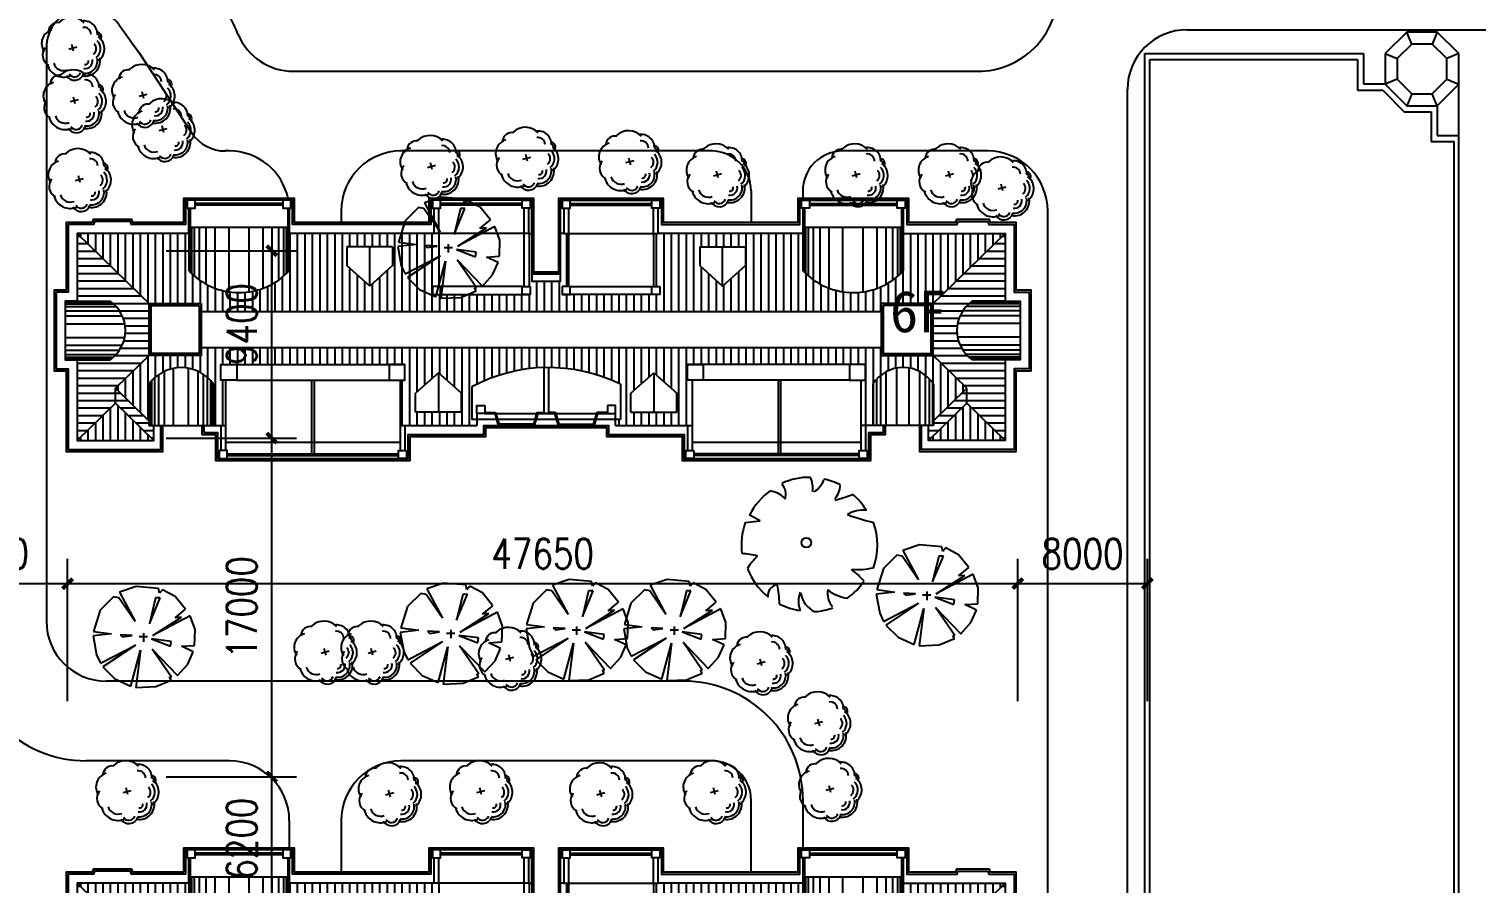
# Model space of a CAD drawing. Extents: x 225694 to 1397201, y -46174 to 794826.
# Drawn here: x 753777 to 826347, y 507159 to 550020 of the extents above; entities that cross this region are included whole.
import ezdxf
from ezdxf.enums import TextEntityAlignment as Align

# ---------------------------------------------------------------- set-up
doc = ezdxf.new("R2010")
doc.units = 0
doc.header["$LTSCALE"] = 0.5
doc.header["$MEASUREMENT"] = 0
for name, color, linetype in [('08-树', 73, 'Continuous'), ('1', 4, 'Continuous'), ('2', 3, 'Continuous'), ('KJ', 8, 'Continuous'), ('PUB_DIM', 3, 'Continuous'), ('ZJ', 7, 'Continuous'), ('屋顶', 135, 'Continuous'), ('树', 124, 'Continuous'), ('路', 40, 'Continuous'), ('辅助线', 6, 'Continuous')]:
    doc.layers.add(name, color=color, linetype=linetype)
doc.layers.get('辅助线').off()
doc.styles.add('DIM_FONT', font='SIMPLEX.shx', dxfattribs={"width": 0.8})
doc.styles.add('等线体', font='')
doc.styles.get('等线体').set_extended_font_data('黑体')
doc.dimstyles.new('DIMN500', dxfattribs={"dimscale": 5, "dimtxt": 300, "dimasz": 100, "dimexe": 250, "dimexo": 300, "dimgap": 150, "dimtad": 1, "dimdec": 0, "dimzin": 0, "dimdsep": 46, "dimtxsty": 'DIM_FONT', "dimcen": 0.09, "dimclrt": 7, "dimazin": 2, "dimtfac": 1, "dimtdec": 0, "dimtix": 1, "dimtmove": 2, "dimatfit": 3, "dimfxl": 1, "dimtolj": 1, "dimtzin": 0, "dimarcsym": 0})

# ---------------------------------------------------------------- blocks, each defined once
blk = doc.blocks.new('棕榈')
at = {"layer": '树', "color": 64, "linetype": 'Continuous'}
for p, q in [((-172, 1067), (-553, 940)), ((336, 1025), (-172, 1067)), ((360, 916), (336, 1025)), ((426, 996), (360, 916)), ((717, 842), (426, 996)), ((-688, 831), (-995, 530)), ((-566, 808), (-688, 831)), ((-196, 270), (-566, 808)), ((-553, 940), (-196, 270)), ((127, 220), (373, 813)), ((270, 808), (127, 220)), ((373, 813), (270, 808)), ((953, 551), (717, 842)), ((-995, 530), (-1146, 45)), ((1056, 402), (209, -50)), ((209, -50), (863, 371)), ((715, 357), (953, 551)), ((863, 371), (715, 357)), ((1170, 85), (1056, 402)), ((-1146, 45), (-738, -11)), ((0, -192), (0, 0)), ((1159, -278), (1170, 85)), ((-738, -11), (-1159, -58)), ((-1159, -58), (-1080, -495)), ((-990, -683), (-193, -267)), ((-193, -267), (-937, -763)), ((-537, -32), (-487, -82)), ((-265, -48), (-537, -32)), ((-487, -82), (-265, -48)), ((88, -84), (-103, -84)), ((177, -127), (611, -294)), ((625, -185), (177, -127)), ((611, -294), (625, -185)), ((863, -297), (1159, -278)), ((1130, -424), (863, -297)), ((-1080, -495), (-990, -683)), ((-294, -1205), (-73, -388)), ((-73, -388), (-180, -1239)), ((633, -1004), (193, -363)), ((193, -363), (770, -961)), ((1003, -707), (1130, -424)), ((-937, -763), (-662, -1041)), ((770, -961), (1003, -707)), ((-662, -1041), (-294, -1205)), ((-180, -1239), (275, -1218)), ((275, -1218), (627, -1072)), ((627, -1072), (590, -1004)), ((590, -1004), (633, -1004))]:
    blk.add_line(p, q, dxfattribs=at)
blk = doc.blocks.new('16w')
at = {"layer": 'KJ'}
h = blk.add_hatch(dxfattribs=at)
h.set_pattern_fill('ANSI31', color=256, scale=3000, angle=135, style=0)
h.paths.add_polyline_path([(998782, 522286), (995162, 525809), (995162, 522409), (996812, 522409, -0.52381), (996812, 519469), (995162, 519469), (995162, 515419), (997082, 517287), (997082, 518037), (998782, 519691)])
h.paths.add_polyline_path([(997082, 518037), (997082, 517287), (999002, 515419), (999002, 516169), (998762, 516169), (998762, 516402)])
h.paths.add_polyline_path([(1039782, 517287), (1039782, 518037), (1038102, 516402), (1038102, 516169), (1037862, 516169), (1037862, 515419)])
h.paths.add_polyline_path([(1039782, 517287), (1041702, 515419), (1041702, 519469), (1040052, 519469, -0.52381), (1040052, 522409), (1041702, 522409), (1041702, 525809), (1038082, 522286), (1038082, 519691), (1039782, 518037)])
h = blk.add_hatch(dxfattribs=at)
h.set_pattern_fill('ANSI31', color=256, scale=3000, angle=45, style=0)
h.paths.add_polyline_path([(1035482, 521889), (1035482, 522289), (1038085, 522289), (1041702, 525809), (1036602, 525809), (1036602, 523939, -0.436273), (1031562, 523939), (1031562, 525809), (1024302, 525809), (1024062, 525809), (1024062, 523139), (1024382, 523139), (1024382, 522739), (1023982, 522739), (1019562, 522739), (1019482, 522739), (1019482, 523139), (1019802, 523139), (1019802, 525809), (1019566, 525809), (1019402, 525809), (1019402, 523409), (1017962, 523409), (1017962, 523859), (1017962, 525809), (1017802, 525809), (1017562, 525809), (1017562, 523139), (1017882, 523139), (1017882, 522739), (1017482, 522739), (1013062, 522739), (1012982, 522739), (1012982, 523139), (1013302, 523139), (1013302, 525809), (1013066, 525809), (1005802, 525809), (1005802, 523939, -0.436273), (1000762, 523939), (1000762, 525809), (995162, 525809), (998779, 522289), (1001382, 522289), (1001382, 521889)])
h.paths.add_polyline_path([(1008682, 524192), (1008682, 525139), (1010982, 525139), (1010982, 524192), (1009832, 523167)], flags=16)
h.paths.add_polyline_path([(1026382, 524192), (1026382, 525139), (1028682, 525139), (1028682, 524192), (1027532, 523167)], flags=16)
h.paths.add_polyline_path([(1001382, 520089), (1001382, 519689), (998779, 519689), (997082, 518037), (998762, 516402), (998762, 518239, -0.518405), (1002002, 518239), (1002002, 516169), (1002602, 516169), (1002602, 518439), (1002362, 518439), (1002362, 519239), (1003162, 519239), (1011602, 519239), (1011602, 518439), (1011362, 518439), (1011362, 516169), (1015202, 516169), (1015202, 516469), (1014962, 516469), (1014962, 518115, -0.242301), (1022402, 518239), (1022402, 516469), (1022162, 516469), (1022162, 516169), (1026002, 516169), (1026002, 518439), (1025762, 518439), (1025762, 519239), (1026562, 519239), (1033902, 519239), (1034702, 519239), (1034702, 518439), (1034462, 518439), (1034462, 516169), (1035062, 516169), (1035062, 518239, -0.554347), (1038102, 518239), (1038102, 516402), (1039782, 518037), (1038085, 519689), (1035482, 519689), (1035482, 520089)])
h.paths.add_polyline_path([(1024082, 518811), (1025232, 517786), (1025232, 516839), (1022932, 516839), (1022932, 517786)], flags=16)
h.paths.add_polyline_path([(1014432, 517786), (1014432, 516839), (1012132, 516839), (1012132, 517786), (1013282, 518811)], flags=16)
h = blk.add_hatch(dxfattribs=at)
h.set_pattern_fill('ANSI31', color=256, scale=3000, angle=45, style=0)
h.paths.add_polyline_path([(999002, 515419), (997082, 517287), (995162, 515419)])
h.paths.add_polyline_path([(1041702, 515419), (1039782, 517287), (1037862, 515419)])
for p, q in [((1000834, 523867), (1000834, 526109)), ((1000909, 523794), (1000909, 526109)), ((1001046, 523670), (1001046, 526109)), ((1001295, 523475), (1001295, 526109)), ((1001631, 523264), (1001631, 526109)), ((1002079, 523058), (1002079, 526109)), ((1002793, 522901), (1002793, 526109)), ((1003785, 522901), (1003785, 526109)), ((1004489, 523058), (1004489, 526109)), ((1004937, 523264), (1004937, 526109)), ((1005273, 523475), (1005273, 526109)), ((1005522, 523670), (1005522, 526109)), ((1005659, 523794), (1005659, 526109)), ((1005734, 523867), (1005734, 526109)), ((1031632, 523867), (1031632, 526109)), ((1031707, 523794), (1031707, 526109)), ((1031844, 523670), (1031844, 526109)), ((1032093, 523475), (1032093, 526109)), ((1032429, 523264), (1032429, 526109)), ((1032877, 523058), (1032877, 526109)), ((1033558, 522901), (1033558, 526109)), ((1034577, 522901), (1034577, 526109)), ((1035287, 523058), (1035287, 526109)), ((1035735, 523264), (1035735, 526109)), ((1036072, 523475), (1036072, 526109)), ((1036320, 523670), (1036320, 526109)), ((1036457, 523794), (1036457, 526109)), ((1036532, 523867), (1036532, 526109)), ((994562, 522376), (996858, 522376)), ((994562, 522277), (996980, 522277)), ((994562, 522145), (997114, 522145)), ((994562, 521929), (997283, 521929)), ((1042452, 521929), (1039581, 521929)), ((1042452, 522145), (1039750, 522145)), ((1042452, 522277), (1039884, 522277)), ((1042452, 522376), (1040006, 522376)), ((994562, 521670), (997426, 521670)), ((994562, 521275), (997545, 521275)), ((1042452, 521296), (1039319, 521296)), ((1042452, 521670), (1039438, 521670)), ((994562, 520587), (997545, 520587)), ((1042452, 520600), (1039319, 520600)), ((994562, 520208), (997426, 520208)), ((994562, 519949), (997283, 519949)), ((994562, 519733), (997114, 519733)), ((994562, 519601), (996980, 519601)), ((1042452, 520208), (1039438, 520208)), ((1042452, 519949), (1039581, 519949)), ((1042452, 519733), (1039750, 519733)), ((1042452, 519601), (1039884, 519601)), ((994562, 519502), (996858, 519502)), ((999540, 516169), (999540, 518890)), ((999989, 516169), (999989, 519022)), ((1000751, 516169), (1000751, 519022)), ((1001225, 516169), (1001225, 518890)), ((1036264, 516172), (1036264, 519025)), ((1036887, 516172), (1036887, 519025)), ((1042452, 519502), (1040006, 519502)), ((998825, 516169), (998825, 518323)), ((998900, 516169), (998900, 518412)), ((999060, 516169), (999060, 518573)), ((999262, 516169), (999262, 518732)), ((1001502, 516169), (1001502, 518732)), ((1001705, 516169), (1001705, 518573)), ((1001865, 516169), (1001865, 518412)), ((1001939, 516169), (1001939, 518323)), ((1035100, 516172), (1035100, 518296)), ((1035260, 516172), (1035260, 518498)), ((1035462, 516172), (1035462, 518688)), ((1035740, 516172), (1035740, 518871)), ((1037425, 516172), (1037425, 518871)), ((1037702, 516172), (1037702, 518688)), ((1037905, 516172), (1037905, 518498)), ((1038065, 516172), (1038065, 518296))]:
    blk.add_line(p, q, dxfattribs=at)
at = {"layer": '屋顶', "linetype": 'Continuous'}
for p, q in [((1000766, 525809), (1000766, 527069)), ((1000846, 526109), (1000846, 527069)), ((1005482, 527309), (1001082, 527309)), ((1005482, 527229), (1001082, 527229)), ((1005722, 527069), (1005722, 526109)), ((1005802, 527069), (1005802, 525809)), ((1013066, 525809), (1013066, 527069)), ((1013302, 525809), (1013302, 527069)), ((1017482, 527309), (1013382, 527309)), ((1017482, 527229), (1013382, 527229)), ((1017562, 527069), (1017562, 523139)), ((1017802, 527069), (1017802, 525809)), ((1019562, 527069), (1019562, 525809)), ((1019802, 527069), (1019802, 523139)), ((1019882, 527309), (1023982, 527309)), ((1019882, 527229), (1023982, 527229)), ((1024062, 525809), (1024062, 527069)), ((1024298, 525809), (1024298, 527069)), ((1031562, 527069), (1031562, 525809)), ((1031642, 527069), (1031642, 526109)), ((1031882, 527309), (1036282, 527309)), ((1031882, 527229), (1036282, 527229)), ((1036518, 526109), (1036518, 527069)), ((1036598, 525809), (1036598, 527069)), ((1036993, 526259), (1039287, 526259)), ((1040877, 526259), (1042152, 526259)), ((995162, 525809), (998882, 522189)), ((1000762, 526109), (1000762, 523939)), ((1005802, 526109), (1005802, 523939)), ((1017798, 525809), (1013066, 525809)), ((1013302, 525809), (1013302, 523139)), ((1017802, 525809), (1017962, 525809)), ((1019562, 525809), (1019402, 525809)), ((1019566, 525809), (1024298, 525809)), ((1024062, 525809), (1024062, 523139)), ((1031562, 525809), (1024302, 525809)), ((1041702, 525809), (1037982, 522189)), ((1008682, 525139), (1008682, 524192)), ((1010982, 525139), (1008682, 525139)), ((1009832, 523167), (1009832, 525139)), ((1010982, 525139), (1010982, 524192)), ((1026382, 525139), (1026382, 524192)), ((1026382, 525139), (1028682, 525139)), ((1027532, 523167), (1027532, 525139)), ((1028682, 525139), (1028682, 524192)), ((1009832, 523167), (1008682, 524192)), ((1010982, 524192), (1009832, 523167)), ((1026382, 524192), (1027532, 523167)), ((1027532, 523167), (1028682, 524192)), ((1019402, 523759), (1017962, 523759)), ((1013062, 522739), (1017802, 522739)), ((1017482, 523139), (1013382, 523139)), ((1024302, 522739), (1019562, 522739)), ((1019882, 523139), (1023982, 523139)), ((995162, 522409), (996812, 522409)), ((1001282, 521889), (1035582, 521889)), ((1041702, 522409), (1040052, 522409)), ((997082, 518037), (998882, 519789)), ((1001282, 520089), (1035582, 520089)), ((1039782, 518037), (1037982, 519789)), ((995162, 519469), (996812, 519469)), ((1003162, 519239), (1011602, 519239)), ((1018562, 519077), (1018562, 516769)), ((1018802, 519077), (1018802, 516769)), ((1033902, 519239), (1025762, 519239)), ((1041702, 519469), (1040052, 519469)), ((1042152, 519019), (1042152, 514969)), ((1042402, 519019), (1042152, 519019)), ((998762, 518239), (998762, 516169)), ((1002002, 518239), (1002002, 516169)), ((1002602, 518439), (1002602, 514909)), ((1003162, 518439), (1011602, 518439)), ((1006922, 518439), (1006922, 514749)), ((1007042, 518439), (1007042, 514749)), ((1011362, 518439), (1011362, 514909)), ((1013282, 518811), (1012132, 517786)), ((1014432, 517786), (1013282, 518811)), ((1013282, 518811), (1013282, 516839)), ((1022402, 518239), (1022402, 516469)), ((1022932, 517786), (1024082, 518811)), ((1024082, 518811), (1025232, 517786)), ((1024082, 518811), (1024082, 516839)), ((1033902, 518439), (1025762, 518439)), ((1026002, 518439), (1026002, 514909)), ((1030322, 518439), (1030322, 514789)), ((1030442, 518439), (1030442, 514789)), ((1034462, 518439), (1034462, 514909)), ((1035062, 518239), (1035062, 516169)), ((1038102, 518239), (1038102, 516169)), ((997082, 517287), (997082, 518037)), ((998762, 516402), (997082, 518037)), ((1012132, 516839), (1012132, 517786)), ((1014432, 516839), (1014432, 517786)), ((1014962, 518115), (1014962, 516469)), ((1022932, 516839), (1022932, 517786)), ((1025232, 516839), (1025232, 517786)), ((1038102, 516402), (1039782, 518037)), ((1039782, 517287), (1039782, 518037)), ((995162, 515419), (997082, 517287)), ((999002, 515419), (997082, 517287)), ((1014432, 516839), (1012132, 516839)), ((1015202, 516769), (1015202, 516169)), ((1015602, 516829), (1016148, 516829)), ((1015602, 516769), (1016102, 516769)), ((1015602, 516769), (1022162, 516769)), ((1016102, 516769), (1016282, 516169)), ((1016148, 516829), (1016325, 516229)), ((1018217, 516829), (1018039, 516229)), ((1018262, 516769), (1018082, 516169)), ((1018217, 516829), (1018562, 516829)), ((1018262, 516769), (1018562, 516769)), ((1018802, 516769), (1018562, 516769)), ((1019148, 516829), (1018802, 516829)), ((1019102, 516769), (1018802, 516769)), ((1019102, 516769), (1019282, 516169)), ((1019148, 516829), (1019325, 516229)), ((1021217, 516829), (1021039, 516229)), ((1021262, 516769), (1021082, 516169)), ((1021762, 516829), (1021217, 516829)), ((1022162, 516169), (1022162, 516769)), ((1022932, 516839), (1025232, 516839)), ((1037862, 515419), (1039782, 517287)), ((1041702, 515419), (1039782, 517287)), ((998762, 516169), (1002002, 516169)), ((1001412, 516169), (1001412, 515719)), ((1001512, 516169), (1001512, 515819)), ((1001902, 516169), (1002602, 516169)), ((1002362, 516169), (1002362, 514909)), ((1011362, 516169), (1015202, 516169)), ((1011602, 516169), (1011602, 514909)), ((1022402, 516469), (1014962, 516469)), ((1018082, 516169), (1016282, 516169)), ((1018039, 516229), (1016325, 516229)), ((1019282, 516169), (1021082, 516169)), ((1019325, 516229), (1021039, 516229)), ((1022162, 516169), (1026002, 516169)), ((1025762, 516169), (1025762, 514909)), ((1035162, 516169), (1034462, 516169)), ((1034702, 516169), (1034702, 514909)), ((1038102, 516169), (1034862, 516169)), ((1037512, 514969), (1037512, 516169)), ((1011362, 515309), (1002602, 515309)), ((1034462, 515309), (1026002, 515309)), ((1002682, 514749), (1011282, 514749)), ((1002682, 514669), (1011282, 514669)), ((1034382, 514749), (1026082, 514749)), ((1034382, 514669), (1026082, 514669)), ((1042152, 514969), (1037512, 514969))]:
    blk.add_line(p, q, dxfattribs=at)
for points in [[(1037412, 516169), (1037412, 514869), (1042252, 514869), (1042252, 518919), (1043002, 518919), (1043002, 522959), (1042252, 522959), (1042252, 526359), (1040952, 526359), (1040907, 526509), (1039258, 526509), (1039213, 526359), (1036862, 526359), (1036862, 527569), (1031302, 527569), (1031302, 526359), (1028552, 526359), (1028462, 526359), (1026513, 526359), (1026513, 526359), (1024562, 526359), (1024562, 527569), (1019302, 527569), (1019302, 523859), (1018062, 523859), (1018062, 527569), (1012802, 527569), (1012802, 526359), (1010852, 526359), (1010762, 526359), (1008813, 526359), (1008813, 526359), (1006062, 526359), (1006062, 527569), (1000502, 527569), (1000502, 526359), (997952, 526359), (997907, 526509), (995958, 526509), (995913, 526359), (994612, 526359), (994612, 522959), (994012, 522959), (994012, 518919), (994612, 518919), (994612, 514869), (999452, 514869), (999452, 516169)], [(1017962, 525809), (1017962, 527469), (1012902, 527469), (1012902, 526259), (1010777, 526259), (1010687, 526259), (1008887, 526259), (1008887, 526259), (1005962, 526259), (1005962, 527469), (1000602, 527469), (1000602, 526259), (997877, 526259), (997832, 526409), (996032, 526409), (995987, 526259), (994712, 526259), (994712, 522859), (994112, 522859), (994112, 519019), (994712, 519019), (994712, 514969), (999352, 514969), (999352, 516169)], [(1019402, 525809), (1019402, 527469), (1024462, 527469), (1024462, 526259), (1026587, 526259), (1026587, 526259), (1028387, 526259), (1028477, 526259), (1031402, 526259), (1031402, 527469), (1036762, 527469), (1036762, 526259), (1039287, 526259), (1039332, 526409), (1040832, 526409), (1040877, 526259), (1042152, 526259), (1042152, 522859), (1042902, 522859), (1042902, 519019), (1042152, 519019), (1042152, 514969), (1037512, 514969), (1037512, 516169)], [(1000762, 525809), (995162, 525809), (995162, 522409), (994562, 522409), (994562, 519469), (995162, 519469), (995162, 515419), (999002, 515419), (999002, 516169)], [(1005802, 526109), (1000766, 526109)], [(1013062, 525809), (1005802, 525809)], [(1017962, 525809), (1017962, 523859), (1017962, 523409), (1019402, 523409), (1019402, 525809)], [(1036602, 523939), (1036602, 526109), (1031562, 526109), (1031562, 523939)], [(1036602, 525809), (1041702, 525809), (1041702, 522409), (1042452, 522409), (1042452, 519469), (1041702, 519469), (1041702, 515419), (1037862, 515419), (1037862, 516169)], [(1001412, 515719), (1002102, 515719), (1002102, 514409), (1011862, 514409), (1011862, 515619), (1015652, 515619), (1015652, 516069), (1021712, 516069), (1021712, 515619), (1025502, 515619), (1025502, 514409), (1034962, 514409), (1034962, 515719), (1035702, 515719), (1035702, 516169)], [(1001512, 515819), (1002202, 515819), (1002202, 514509), (1011762, 514509), (1011762, 515719), (1015552, 515719), (1015552, 516169), (1021812, 516169), (1021812, 515719), (1025602, 515719), (1025602, 514509), (1034862, 514509), (1034862, 515819), (1035602, 515819), (1035602, 516169)]]:
    blk.add_lwpolyline(points, dxfattribs=at)
for points in [[(1000682, 527469), (1000682, 527069), (1001082, 527069), (1001082, 527469)], [(1005482, 527469), (1005482, 527069), (1005882, 527069), (1005882, 527469)], [(1012982, 527469), (1012982, 527069), (1013382, 527069), (1013382, 527469)], [(1017882, 527469), (1017882, 527069), (1017482, 527069), (1017482, 527469)], [(1019482, 527469), (1019482, 527069), (1019882, 527069), (1019882, 527469)], [(1024382, 527469), (1024382, 527069), (1023982, 527069), (1023982, 527469)], [(1031882, 527469), (1031882, 527069), (1031482, 527069), (1031482, 527469)], [(1036682, 527469), (1036682, 527069), (1036282, 527069), (1036282, 527469)], [(1012982, 523139), (1012982, 522739), (1013382, 522739), (1013382, 523139)], [(1017882, 523139), (1017882, 522739), (1017482, 522739), (1017482, 523139)], [(1019482, 523139), (1019482, 522739), (1019882, 522739), (1019882, 523139)], [(1024382, 523139), (1024382, 522739), (1023982, 522739), (1023982, 523139)], [(1001382, 522289), (1001382, 519689), (998782, 519689), (998782, 522289)], [(1001282, 522189), (1001282, 519789), (998882, 519789), (998882, 522189)], [(1035482, 522289), (1035482, 519689), (1038082, 519689), (1038082, 522289)], [(1035582, 522189), (1035582, 519789), (1037982, 519789), (1037982, 522189)], [(1003162, 519239), (1003162, 518439), (1002362, 518439), (1002362, 519239)], [(1010802, 519239), (1010802, 518439), (1011602, 518439), (1011602, 519239)], [(1026562, 519239), (1026562, 518439), (1025762, 518439), (1025762, 519239)], [(1033902, 519239), (1033902, 518439), (1034702, 518439), (1034702, 519239)], [(1015602, 517169), (1015602, 516769), (1015202, 516769), (1015202, 517169)], [(1021762, 517169), (1021762, 516769), (1022162, 516769), (1022162, 517169)], [(1002282, 514909), (1002282, 514509), (1002682, 514509), (1002682, 514909)], [(1011682, 514909), (1011682, 514509), (1011282, 514509), (1011282, 514909)], [(1026082, 514909), (1026082, 514509), (1025682, 514509), (1025682, 514909)], [(1034782, 514909), (1034782, 514509), (1034382, 514509), (1034382, 514909)]]:
    blk.add_lwpolyline(points, close=True, dxfattribs=at)
for centre, radius, start, end in [((1003282, 526277), 3438, 222.85934, 317.14066), ((1034082, 526277), 3438, 222.85934, 317.14066), ((995794, 520939), 1788, 304.70805, 55.29195), ((1041070, 520939), 1788, 124.70805, 235.29195), ((1000382, 517096), 1982, 35.19511, 144.80489), ((1018802, 510951), 8128, 63.71077, 118.19212), ((1036582, 517289), 1792, 31.99665, 148.00335)]:
    blk.add_arc(centre, radius, start, end, dxfattribs=at)
blk = doc.blocks.new('桂花')
at = {"layer": '08-树', "linetype": 'ByBlock'}
for p, q in [((0, 0), (-316, 0)), ((-149, -187), (-149, 195))]:
    blk.add_line(p, q, dxfattribs=at)
for centre, radius, start, end in [((-367, 1210), 204, 31.9374, 177.28646), ((79, 732), 688, 22.6842, 120.58139), ((-743, 93), 815, 118.84094, 207.99249), ((-612, 656), 626, 75.25333, 173.88926), ((-612, 656), 332, 75.25333, 173.88926), ((-367, 1210), 110, 31.9374, 177.28646), ((79, 732), 509, 22.6842, 120.58139), ((79, 732), 314, 22.6842, 120.58139), ((574, 395), 344, 335.05145, 87.04818), ((574, 395), 565, 335.05145, 87.04818), ((574, 395), 687, 335.05145, 87.04818), ((574, 395), 158, 335.05145, 87.04818), ((868, -183), 294, 286.7742, 55.27854), ((868, -183), 443, 286.7742, 55.27854), ((-1031, -465), 437, 155.37629, 247.63718), ((287, -545), 475, 271.89809, 6.29095), ((287, -545), 769, 271.89809, 6.29095), ((-552, -692), 652, 181.43938, 289.22617), ((-59, -897), 543, 216.09834, 316.34387)]:
    blk.add_arc(centre, radius, start, end, dxfattribs=at)
blk = doc.blocks.new('GUIHUA')
at = {"layer": '树', "linetype": 'ByBlock', "xscale": 1.0944, "yscale": 1.0944, "zscale": 1.0944}
blk.add_blockref('桂花', (169, -8), dxfattribs=at)
blk = doc.blocks.new('含笑')
at = {"layer": '树'}
for p, q in [((-846, 434), (-632, 458)), ((-632, 458), (-789, 543)), ((-789, 543), (-789, 543))]:
    blk.add_line(p, q, dxfattribs=at)
blk.add_circle((27, 148), 69.3, dxfattribs=at)
for centre, radius, start, end in [((74, 115), 966, 89.3321, 114.3856), ((-228, 923), 350, 352.0775, 26.6128), ((-64, 1178), 366, 304.1868, 338.5411), ((74, 115), 963, 62.8767, 77.7021), ((74, 115), 956, 126.0751, 153.6245), ((-556, 485), 407, 48.5203, 80.5151), ((-501, 833), 236, 343.6555, 39.76), ((234, 973), 279, 315.8454, 359.7651), ((-354, 3609), 2962, 285.4397, 290.7099), ((74, 115), 950, 31.4098, 49.4752), ((74, 115), 974, 160.8426, 187.275), ((837, 188), 424, 83.5323, 121.6544), ((1829, 3902), 3566, 250.0865, 256.3451), ((74, 115), 968, 340.3307, 19.43), ((-1018, -1601), 1597, 77.3728, 85.4649), ((81, -798), 1065, 134.7782, 147.3315), ((74, 115), 951, 200.8103, 231.4392), ((74, 115), 933, 305.394, 326.2464), ((738, 952), 1190, 266.7455, 282.0146), ((89, -1036), 989, 39.6536, 53.993), ((-366, -610), 158, 97.741, 188.8107), ((-2361, -834), 2010, 2.9465, 10.9238), ((316, -694), 400, 160.6009, 199.3991), ((271, -539), 323, 186.1912, 248.4952), ((626, -573), 297, 170.6314, 220.6278), ((680, -105), 545, 230.4582, 263.1093), ((74, 115), 947, 243.1498, 261.8356), ((74, 115), 957, 274.7236, 290.3277)]:
    blk.add_arc(centre, radius, start, end, dxfattribs=at)
blk = doc.blocks.new('_ArchTick')
at = {"color": 0, "linetype": 'ByBlock'}
blk.add_lwpolyline([(-0.5, -0.5, 0.4, 0.4, 0), (0.5, 0.5, 0.4, 0.4, 0)], format="xyseb", dxfattribs=at)
blk = doc.blocks.new('*U8')
at = {"color": 0, "lineweight": -2}
for p, q in [((803364, 516294), (803364, 523434)), ((809864, 516294), (809864, 523434)), ((803364, 522184), (809864, 522184)), ((803364, 522184), (803364, 522184)), ((803364, 522184), (803364, 522184)), ((809864, 522184), (809864, 522184)), ((809864, 522184), (809864, 522184))]:
    blk.add_line(p, q, dxfattribs=at)
at = {"layer": 'DEFPOINTS', "color": 0}
for p in [(803364, 514794), (809864, 514794)]:
    blk.add_point(p, dxfattribs=at)
at = {"color": 0, "lineweight": -2, "xscale": 500, "yscale": 500, "zscale": 500}
blk.add_blockref('_ArchTick', (803364, 522184), dxfattribs=at)
at = {"color": 0, "lineweight": -2, "xscale": 500, "yscale": 500, "zscale": 500, "rotation": 180}
blk.add_blockref('_ArchTick', (809864, 522184), dxfattribs=at)
at = {"color": 7, "insert": (806614, 523684), "char_height": 1500, "width": 0.000000001, "attachment_point": 5, "style": 'DIM_FONT'}
blk.add_mtext('8000', dxfattribs=at)
blk = doc.blocks.new('*U10')
at = {"color": 0, "lineweight": -2}
for p, q in [((755714, 516294), (755714, 523434)), ((803364, 516294), (803364, 523434)), ((755714, 522184), (803364, 522184)), ((755714, 522184), (803364, 522184))]:
    blk.add_line(p, q, dxfattribs=at)
at = {"layer": 'DEFPOINTS', "color": 0}
for p in [(755714, 514794), (803364, 514794)]:
    blk.add_point(p, dxfattribs=at)
at = {"color": 0, "lineweight": -2, "xscale": 500, "yscale": 500, "zscale": 500, "rotation": 180}
blk.add_blockref('_ArchTick', (755714, 522184), dxfattribs=at)
at = {"color": 0, "lineweight": -2, "xscale": 500, "yscale": 500, "zscale": 500}
blk.add_blockref('_ArchTick', (803364, 522184), dxfattribs=at)
at = {"color": 7, "insert": (779539, 523684), "char_height": 1500, "width": 0.000000001, "attachment_point": 5, "style": 'DIM_FONT'}
blk.add_mtext('\\A1;47650', dxfattribs=at)
blk = doc.blocks.new('*U11')
at = {"color": 0, "lineweight": -2}
for p, q in [((747714, 516294), (747714, 523434)), ((755714, 516294), (755714, 523434)), ((747714, 522184), (755714, 522184)), ((747714, 522184), (755714, 522184))]:
    blk.add_line(p, q, dxfattribs=at)
at = {"layer": 'DEFPOINTS', "color": 0}
for p in [(747714, 514794), (755714, 514794)]:
    blk.add_point(p, dxfattribs=at)
at = {"color": 0, "lineweight": -2, "xscale": 500, "yscale": 500, "zscale": 500, "rotation": 180}
blk.add_blockref('_ArchTick', (747714, 522184), dxfattribs=at)
at = {"color": 0, "lineweight": -2, "xscale": 500, "yscale": 500, "zscale": 500}
blk.add_blockref('_ArchTick', (755714, 522184), dxfattribs=at)
at = {"color": 7, "insert": (751714, 523684), "char_height": 1500, "width": 0.000000001, "attachment_point": 5, "style": 'DIM_FONT'}
blk.add_mtext('7000', dxfattribs=at)
blk = doc.blocks.new('*U62')
at = {"color": 0, "lineweight": -2}
for p, q in [((760654, 538889), (767201, 538889)), ((765951, 529489), (765951, 538889)), ((765951, 529489), (765951, 538889)), ((760654, 529489), (767201, 529489))]:
    blk.add_line(p, q, dxfattribs=at)
at = {"layer": 'DEFPOINTS', "color": 0}
for p in [(759154, 538889), (759154, 529489)]:
    blk.add_point(p, dxfattribs=at)
at = {"color": 0, "lineweight": -2, "xscale": 500, "yscale": 500, "zscale": 500}
for p, rotation in [((765951, 538889), 90), ((765951, 529489), 270)]:
    blk.add_blockref('_ArchTick', p, dxfattribs=dict(at, rotation=rotation))
at = {"color": 7, "insert": (764451, 535212), "char_height": 1500, "width": 0.000000001, "attachment_point": 5, "rotation": 90, "style": 'DIM_FONT'}
blk.add_mtext('\\A1;9400', dxfattribs=at)
blk = doc.blocks.new('*U73')
at = {"color": 0, "lineweight": -2}
for p, q in [((760654, 529489), (767201, 529489)), ((765951, 512489), (765951, 529489)), ((765951, 512489), (765951, 529489)), ((760654, 512489), (767201, 512489))]:
    blk.add_line(p, q, dxfattribs=at)
at = {"layer": 'DEFPOINTS', "color": 0}
for p in [(759154, 529489), (759154, 512489)]:
    blk.add_point(p, dxfattribs=at)
at = {"color": 0, "lineweight": -2, "xscale": 500, "yscale": 500, "zscale": 500}
for p, rotation in [((765951, 529489), 90), ((765951, 512489), 270)]:
    blk.add_blockref('_ArchTick', p, dxfattribs=dict(at, rotation=rotation))
at = {"color": 7, "insert": (764451, 520989), "char_height": 1500, "width": 0.000000001, "attachment_point": 5, "rotation": 90, "style": 'DIM_FONT'}
blk.add_mtext('\\A1;17000', dxfattribs=at)
blk = doc.blocks.new('*U84')
at = {"color": 0, "lineweight": -2}
for p, q in [((760654, 512489), (767201, 512489)), ((765951, 506289), (765951, 512489)), ((765951, 512489), (765951, 512489)), ((765951, 512489), (765951, 512489)), ((760654, 506289), (767201, 506289)), ((765951, 506289), (765951, 506289)), ((765951, 506289), (765951, 506289))]:
    blk.add_line(p, q, dxfattribs=at)
at = {"layer": 'DEFPOINTS', "color": 0}
for p in [(759154, 512489), (759154, 506289)]:
    blk.add_point(p, dxfattribs=at)
at = {"color": 0, "lineweight": -2, "xscale": 500, "yscale": 500, "zscale": 500}
for p, rotation in [((765951, 512489), 270), ((765951, 506289), 90)]:
    blk.add_blockref('_ArchTick', p, dxfattribs=dict(at, rotation=rotation))
at = {"color": 7, "insert": (764451, 509389), "char_height": 1500, "width": 0.000000001, "attachment_point": 5, "rotation": 90, "style": 'DIM_FONT'}
blk.add_mtext('\\A1;6200', dxfattribs=at)

msp = doc.modelspace()

# ---------------------------------------------------------------- linework, layer by layer
at = {"layer": '1', "color": 7}
for p, q in [((823119.7, 549261.6), (822871.2, 549861.6)), ((824401.9, 549861.6), (824153.4, 549261.6)), ((821788.8, 548779.2), (822388.8, 548530.7)), ((823119.7, 549261.6), (822388.8, 548530.7)), ((824153.4, 549261.6), (823119.7, 549261.6)), ((824884.3, 548530.7), (824153.4, 549261.6)), ((825484.3, 548779.2), (824884.3, 548530.7)), ((822388.8, 548530.7), (822388.8, 547497)), ((824884.3, 547497), (824884.3, 548530.7)), ((822388.8, 547497), (821788.8, 547248.5)), ((822388.8, 547497), (823119.7, 546766.1)), ((824153.4, 546766.1), (824884.3, 547497)), ((824884.3, 547497), (825484.3, 547248.5)), ((823119.7, 546766.1), (822871.2, 546166.1)), ((823119.7, 546766.1), (824153.4, 546766.1)), ((824401.9, 546166.1), (824153.4, 546766.1))]:
    msp.add_line(p, q, dxfattribs=at)
at = {"layer": '2', "color": 7}
for p, q in [((822871.2, 549861.6), (821788.8, 548779.2)), ((824401.9, 549861.6), (822871.2, 549861.6)), ((825484.3, 548779.2), (824401.9, 549861.6)), ((809744.3, 548779.2), (820696.3, 548779.2)), ((809744.3, 544020.9), (809744.3, 548779.2)), ((820696.3, 548779.2), (820696.3, 547248.5)), ((821788.8, 548779.2), (821788.8, 547248.5)), ((825484.3, 547248.5), (825484.3, 548779.2)), ((809984.3, 548479.2), (820396.3, 548479.2)), ((809984.3, 544020.9), (809984.3, 548479.2)), ((820396.3, 548479.2), (820396.3, 546948.1)), ((821788.8, 547248.5), (820696.3, 547248.5)), ((821788.8, 547248.5), (822871.2, 546166.1)), ((824401.9, 546166.1), (825484.3, 547248.5)), ((825484.3, 427261.3), (825484.3, 547800.9)), ((820396.3, 546948.1), (821664.8, 546948.1)), ((821664.8, 546948.1), (822746.9, 545866.1)), ((822746.9, 545866.1), (824101.9, 545866.1)), ((822871.2, 546166.1), (824401.9, 546166.1)), ((824101.9, 545866.1), (824101.9, 544366.1)), ((824401.9, 546166.1), (824401.9, 544666.1)), ((824101.9, 544366.1), (825244.3, 544366.1)), ((824401.9, 544666.1), (825484.3, 544666.1)), ((825244.3, 544020.9), (825244.3, 544366.1)), ((825484.3, 541170.9), (825484.3, 544666.1)), ((809744.3, 427021.3), (809744.3, 544020.9)), ((809984.3, 427261.3), (809984.3, 544020.9)), ((825244.3, 427261.3), (825244.3, 544020.9)), ((825484.3, 508570.9), (825484.3, 535806.9)), ((809744.3, 511420.9), (809744.3, 532836.9)), ((809984.3, 511420.9), (809984.3, 532836.9)), ((825244.3, 511420.9), (825244.3, 532836.9))]:
    msp.add_line(p, q, dxfattribs=at)
at = {"layer": '路', "color": 7, "linetype": 'Continuous'}
for p, q in [((758278.9, 550240.1), (759296.8, 548817.1)), ((811864.4, 549978.1), (825364.3, 549978.1)), ((812864.4, 549978.1), (834564.3, 549978.1)), ((754652.3, 549076.5), (754652.3, 520294.6)), ((759296.8, 548817.1), (761952.7, 544793)), ((808864.4, 428188.9), (808864.4, 546978.1)), ((763834.3, 543894.6), (763621.9, 543894.6)), ((787993.3, 543894.6), (772434.3, 543894.6)), ((788048, 543894.6), (787693.8, 543894.6)), ((801864.4, 543894.6), (794580.7, 543894.6)), ((789993.3, 541894.6), (789993.3, 540308.9)), ((792580.8, 541880.1), (792583.4, 541518.9)), ((769434.3, 540894.6), (769434.3, 540308.9)), ((804864.4, 430688.9), (804864.4, 540894.6)), ((786594.3, 517294.6), (757652.3, 517294.6)), ((763834.3, 513294.6), (756652.3, 513294.6)), ((787994.3, 513294.6), (772434.3, 513294.6)), ((789994.3, 507708.9), (789994.3, 511294.6)), ((792594.3, 508918.9), (792594.3, 511294.6)), ((766834.3, 510294.6), (766834.3, 508918.9)), ((769434.3, 510294.6), (769434.3, 507708.9))]:
    msp.add_line(p, q, dxfattribs=at)
at = {"layer": '路', "color": 7}
msp.add_line((767039.4, 547894.6), (801365.6, 547894.6), dxfattribs=at)
at = {"layer": '路', "color": 7, "linetype": 'Continuous'}
for centre, radius, start, end in [((750332.8, 543890.6), 15115.4, 22.745134, 31.285593), ((756652.3, 549076.5), 2000, 35.576561, 180), ((767039.4, 550894.6), 3000, 202.745134, 270), ((811864.4, 546978.1), 3000, 90, 180), ((763621.9, 545894.6), 2000, 213.424271, 270), ((763834.3, 540894.6), 3000, 12.010486, 90), ((772434.3, 540894.6), 3000, 90, 180), ((787993.3, 541894.6), 2000, 360, 90), ((794580.7, 541894.6), 2000, 90, 180.41518), ((801864.4, 540894.6), 3000, 360, 90), ((757652.3, 520294.6), 3000, 180, 270), ((756652.3, 519294.6), 6000, 180, 270), ((786594.3, 511294.6), 6000, 0, 90), ((763834.3, 510294.6), 3000, 0, 90), ((772434.3, 510294.6), 3000, 90, 180), ((787994.3, 511294.6), 2000, 0, 90)]:
    msp.add_arc(centre, radius, start, end, dxfattribs=at)
at = {"layer": '路', "color": 7}
msp.add_arc((801365.6, 551894.6), 4000, 270, 0.062504, dxfattribs=at)

# ---------------------------------------------------------------- block references
at = {"layer": '树', "color": 7, "rotation": 284.9686464037668}
for p in [(755977.9, 549068.1), (756060.4, 546430.7), (759503.3, 546698.9), (760506.7, 544980.2), (773960.4, 543133.9), (778744.7, 543546), (783920.3, 543372.6), (756307.9, 542474.6), (788311, 542714.5), (795262.9, 542714.5), (799946.4, 542714.5), (802580.8, 542056.5), (768640.9, 518764.7), (770992.6, 518764.7), (777891.1, 518451.4), (790496.5, 518228.4), (793396.8, 515219.1), (758704.2, 511763.9), (771867.3, 511652.5), (776440.9, 511763.9), (782464.7, 511652.5), (788153.9, 511763.9), (793954.6, 511875.4)]:
    msp.add_blockref('GUIHUA', p, dxfattribs=at)
at = {"layer": '树', "color": 7}
for name, p, xscale, yscale, zscale in [('棕榈', (774823.7, 539226.4), 2.197147679980844, 2.197147679980844, 2.19714768), ('含笑', (792665.5, 523724.8), 3.510000000009313, 3.510000000009313, 3.510000000000001), ('棕榈', (798814.5, 521784.9), 2.197147679980844, 2.197147679980844, 2.19714768), ('棕榈', (759536.7, 519692.2), 2.197147679980844, 2.197147679980844, 2.19714768), ('棕榈', (774946.3, 519867.2), 2.197147679980844, 2.197147679980844, 2.19714768), ('棕榈', (781250.3, 520042.2), 2.197147679980844, 2.197147679980844, 2.19714768), ('棕榈', (786153.3, 520042.2), 2.197147679980844, 2.197147679980844, 2.19714768)]:
    msp.add_blockref(name, p, dxfattribs=dict(at, xscale=xscale, yscale=yscale, zscale=zscale))
at = {"layer": '辅助线'}
for p in [(-238967.9, 13950.2), (-238967.9, -18649.8)]:
    msp.add_blockref('16w', p, dxfattribs=at)

# ---------------------------------------------------------------- texts
at = {"layer": 'ZJ', "color": 7, "linetype": 'Continuous', "style": '等线体'}
msp.add_text('6F', height=2080, dxfattribs=at).set_placement((798371.6, 535824.7), align=Align.MIDDLE)

# ---------------------------------------------------------------- dimensions: what is measured, and where the dimension line sits
at = {"layer": 'PUB_DIM', "color": 7}
for base, p1, p2, picture, middle in [((765951, 538888.9), (759153.8, 529488.9), (759153.8, 538888.9), '*U62', (763914.4, 535211.7)), ((765951, 512488.9), (759153.8, 506288.9), (759153.8, 512488.9), '*U84', (765498.1, 509388.9))]:
    dim = msp.add_linear_dim(base=base, p1=p1, p2=p2, angle=90, dimstyle='DIMN500', dxfattribs=at)
    dim.commit()
    dim.dimension.update_dxf_attribs({"geometry": picture, "text_midpoint": middle, "dimtype": 161})
for p1, p2, distance, picture, middle in [((759153.8, 512488.9), (759153.8, 529488.9), -6797.2, '*U73', (764451, 520988.9)), ((755714.3, 514793.8), (803364.3, 514793.8), 7390.2, '*U10', (779539.3, 523684))]:
    dim = msp.add_aligned_dim(p1=p1, p2=p2, distance=distance, dimstyle='DIMN500', dxfattribs=at)
    dim.commit()
    dim.dimension.update_dxf_attribs({"geometry": picture, "text_midpoint": middle})
for p1, p2, text, picture, middle in [((747714.3, 514793.8), (755714.3, 514793.8), '7000', '*U11', (751714.3, 523684)), ((803364.3, 514793.8), (809864.3, 514793.8), '8000', '*U8', (806614.3, 523684))]:
    dim = msp.add_aligned_dim(p1=p1, p2=p2, distance=7390.2, text=text, dimstyle='DIMN500', dxfattribs=at)
    dim.commit()
    dim.dimension.update_dxf_attribs({"geometry": picture, "text_midpoint": middle})

doc.saveas('drawing.dxf')
